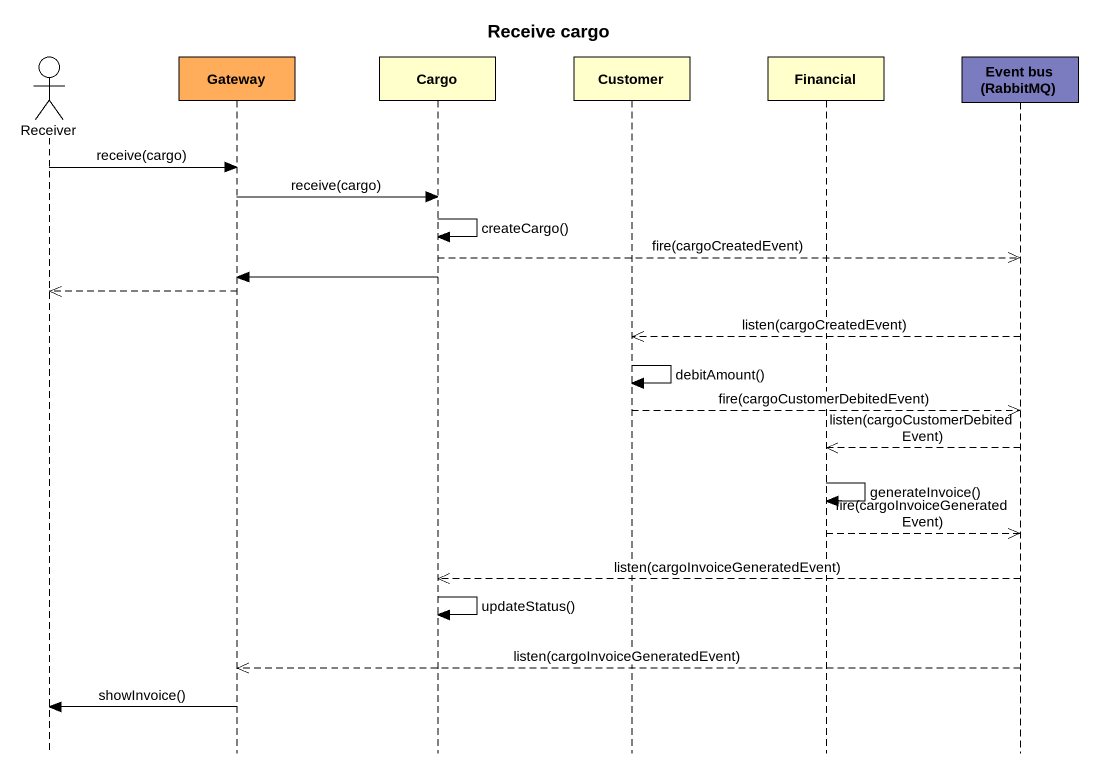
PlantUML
@startuml
title Receive cargo
hide footbox
actor Receiver
participant Gateway #FFAD5B
participant Cargo
participant Customer
participant Financial
participant "Event bus (RabbitMQ)" as Event_bus_RabbitMQ #7B7BC0

Receiver -> Gateway : receive(cargo)
Gateway -> Cargo : receive(cargo)
Cargo -> Cargo : createCargo()
Cargo -->> Event_bus_RabbitMQ : fire(cargoCreatedEvent)
Cargo -> Gateway
Gateway -->> Receiver
Event_bus_RabbitMQ -->> Customer : listen(cargoCreatedEvent)
Customer -> Customer : debitAmount()
Customer -->> Event_bus_RabbitMQ : fire(cargoCustomerDebitedEvent)
Event_bus_RabbitMQ -->> Financial : listen(cargoCustomerDebitedEvent)
Financial -> Financial : generateInvoice()
Financial -->> Event_bus_RabbitMQ : fire(cargoInvoiceGeneratedEvent)
Event_bus_RabbitMQ -->> Cargo : listen(cargoInvoiceGeneratedEvent)
Cargo -> Cargo : updateStatus()
Event_bus_RabbitMQ -->> Gateway : listen(cargoInvoiceGeneratedEvent)
Gateway -> Receiver : showInvoice()
@enduml
